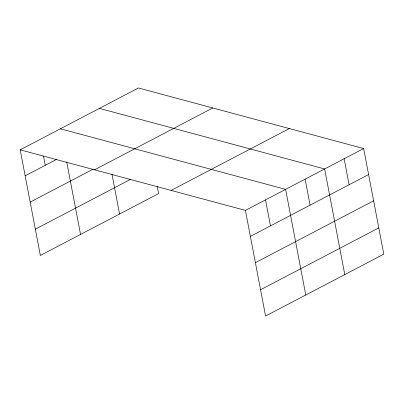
<?xml version="1.0" encoding="UTF-8"?>
<svg xmlns="http://www.w3.org/2000/svg" width="404" height="404" viewBox="0 0 404 404"><rect width="100%" height="100%" fill="white"/><g stroke="black" fill="none" stroke-linecap="round" stroke-linejoin="round"><path stroke-width="0.61" d="M20.2 149.828L138.431 87.976L363.651 148.546L383.8 254.172L265.569 316.024L245.42 210.398L20.2 149.828L40.35 255.454L158.58 193.602L157.212 186.436M25.159 175.821L56.424 159.464M30.174 202.101L93.223 169.114M94.521 169.816L212.751 107.964M35.335 229.174L130.714 179.28M171.099 190.41L289.33 128.558M245.42 210.398L363.651 148.546M250.379 236.391L368.61 174.543M255.394 262.671L373.624 200.818M260.56 289.749L378.785 227.896M99.414 108.388L324.634 168.958L344.784 274.584M60.398 128.795L285.618 189.37L305.767 294.996M344.142 158.752L349.101 184.749M305.126 179.164L310.085 205.156M265.519 199.884L270.478 225.876M111.969 174.2L119.564 214.014M66.726 161.959L80.547 234.426M43.486 156.025L45.258 165.307"/></g></svg>
